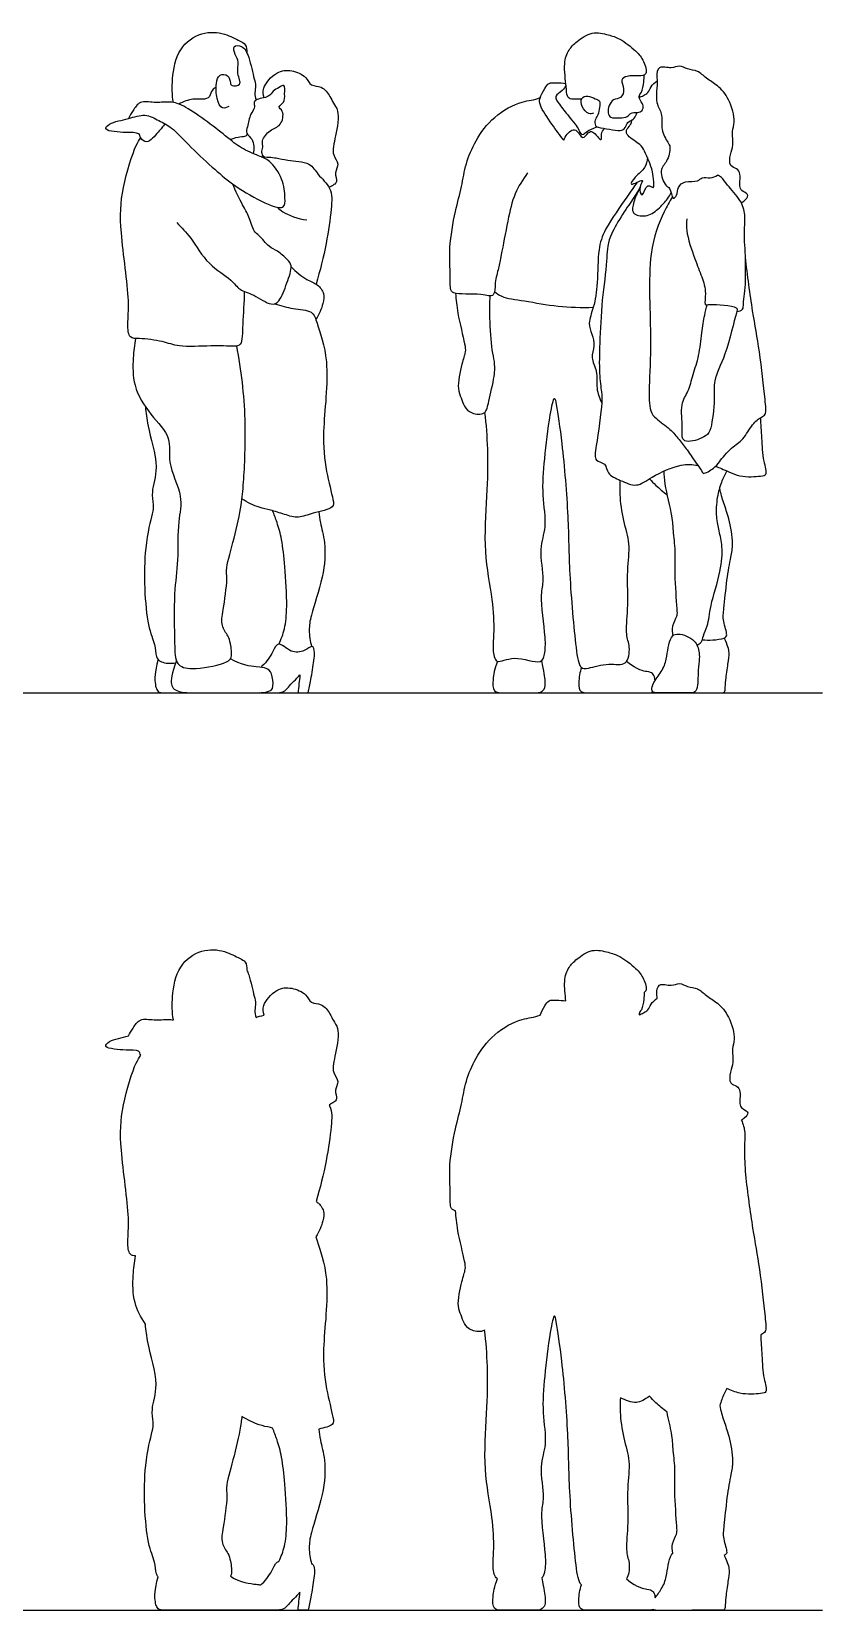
# Model space of a CAD drawing. Header units: millimetres. Extents: x 71.6 to 121.6, y 1.1 to 34.5.
# Drawn here: x 111.104 to 113.205, y 1.12 to 5.316 of the extents above; entities that cross this region are included whole.
import ezdxf

# ---------------------------------------------------------------- set-up
doc = ezdxf.new("R2010")
doc.units = ezdxf.units.MM

msp = doc.modelspace()

# ---------------------------------------------------------------- linework, layer by layer
for points in [[(108.0233, 3.5582), (113.2049, 3.5582)], [(108.0233, 1.1198), (113.2049, 1.1198)]]:
    msp.add_lwpolyline(points)
for points, knots in [([(111.4808, 5.1275), (111.4775, 5.1481), (111.4763, 5.1894), (111.4909, 5.2729), (111.5539, 5.3173), (111.6165, 5.3134), (111.6555, 5.2912), (111.6742, 5.2834), (111.6767, 5.2672), (111.6758, 5.2603)], [0, 0, 0, 0, 0.447599, 0.956581, 1.432032, 1.872244, 2.246714, 2.489245, 2.748061, 2.748061, 2.748061, 2.748061]), ([(112.5655, 5.137), (112.5613, 5.1364), (112.5532, 5.136), (112.5341, 5.1357), (112.5252, 5.1449), (112.525, 5.1713), (112.5161, 5.23), (112.5295, 5.268), (112.5528, 5.29), (112.5921, 5.3184), (112.6369, 5.3071), (112.6669, 5.2982), (112.7108, 5.2651), (112.7303, 5.2398), (112.7424, 5.2002), (112.7155, 5.197), (112.6869, 5.1997), (112.6669, 5.1879), (112.6811, 5.1638), (112.6713, 5.1366), (112.6486, 5.1375), (112.6373, 5.1197), (112.6342, 5.1001), (112.6413, 5.0849), (112.6656, 5.087), (112.6877, 5.0872), (112.6938, 5.1007), (112.7136, 5.1005), (112.7274, 5.1038), (112.7302, 5.1198), (112.7236, 5.1289), (112.7149, 5.1441), (112.7263, 5.154), (112.7309, 5.1807), (112.7313, 5.1945), (112.731, 5.2003)], [0, 0, 0, 0, 0.205652, 0.45108, 0.63672, 0.925351, 1.373658, 1.732364, 2.05548, 2.445809, 2.822674, 3.152244, 3.570254, 3.913278, 4.240303, 4.496551, 4.816698, 5.053509, 5.334741, 5.618778, 5.871089, 6.122941, 6.379107, 6.589657, 6.866215, 7.131035, 7.331039, 7.578457, 7.787376, 7.997618, 8.195532, 8.41789, 8.623642, 8.930911, 9.148511, 9.148511, 9.148511, 9.148511]), ([(111.628, 5.1171), (111.623, 5.1142), (111.608, 5.1066), (111.5943, 5.1395), (111.5933, 5.1765), (111.6007, 5.2033), (111.6287, 5.2031), (111.6318, 5.1789), (111.6351, 5.1709), (111.6661, 5.1715), (111.6476, 5.2052), (111.6563, 5.2345), (111.6448, 5.2534), (111.6368, 5.2799), (111.6667, 5.2796), (111.6834, 5.2477), (111.6943, 5.191), (111.7012, 5.1724), (111.6958, 5.1528), (111.6986, 5.1401), (111.7004, 5.1339)], [0, 0, 0, 0, 0.235821, 0.540009, 0.898143, 1.17494, 1.427115, 1.686274, 1.845664, 2.097022, 2.399246, 2.710511, 2.979201, 3.236288, 3.481888, 3.817379, 4.25064, 4.501044, 4.745085, 4.994318, 4.994318, 4.994318, 4.994318]), ([(111.7218, 5.14), (111.7198, 5.1483), (111.7149, 5.1668), (111.7538, 5.2123), (111.7945, 5.2146), (111.8345, 5.1983), (111.8447, 5.1693), (111.8759, 5.1729), (111.8979, 5.1442), (111.9045, 5.1247), (111.9234, 5.1049), (111.9127, 5.0383), (111.8995, 4.9885), (111.9241, 4.9645), (111.9067, 4.9415), (111.9181, 4.9167), (111.9071, 4.9088), (111.8991, 4.9034), (111.8945, 4.9019)], [0, 0, 0, 0, 0.285038, 0.698259, 1.055675, 1.415586, 1.703232, 1.992952, 2.319892, 2.576206, 2.852161, 3.312432, 3.717257, 4.008885, 4.28683, 4.560033, 4.747345, 4.96397, 4.96397, 4.96397, 4.96397]), ([(112.9895, 4.861), (112.9926, 4.8625), (112.9978, 4.8661), (113.0128, 4.8817), (112.9927, 4.8908), (112.9829, 4.901), (112.989, 4.9369), (112.9786, 4.9529), (112.9566, 4.9565), (112.9589, 4.9909), (112.9708, 5.0133), (112.9622, 5.0519), (112.9758, 5.0759), (112.9587, 5.1377), (112.9281, 5.1726), (112.8964, 5.1905), (112.8747, 5.2135), (112.8465, 5.2138), (112.8252, 5.2284), (112.8042, 5.2146), (112.768, 5.2289), (112.7632, 5.1962), (112.7686, 5.1861), (112.7586, 5.1235), (112.7823, 5.0994), (112.7739, 5.0555), (112.7939, 5.0215), (112.8029, 5.0089), (112.7936, 4.9683), (112.7692, 4.949), (112.7869, 4.9036), (112.8015, 4.9032), (112.8056, 4.8655), (112.8202, 4.8817), (112.8196, 4.9034), (112.8402, 4.9208), (112.8743, 4.9149), (112.8845, 4.9309), (112.9075, 4.9248), (112.9203, 4.931), (112.9265, 4.9343)], [0, 0, 0, 0, 0.188383, 0.417958, 0.651667, 0.864942, 1.20216, 1.442272, 1.683645, 1.992576, 2.292177, 2.636784, 2.934064, 3.38137, 3.777963, 4.122874, 4.438218, 4.737243, 5.012003, 5.287004, 5.60703, 5.883423, 6.093743, 6.532699, 6.859639, 7.23104, 7.583162, 7.806118, 8.159005, 8.474967, 8.838889, 9.047502, 9.347291, 9.540015, 9.810132, 10.09101, 10.415315, 10.640135, 10.902898, 11.167323, 11.167323, 11.167323, 11.167323]), ([(111.5943, 5.1681), (111.5906, 5.1661), (111.5822, 5.1619), (111.5792, 5.1404), (111.5576, 5.134), (111.5319, 5.1388), (111.507, 5.1296), (111.4957, 5.1232)], [0, 0, 0, 0, 0.200839, 0.44716, 0.695698, 0.985461, 1.338327, 1.338327, 1.338327, 1.338327]), ([(111.7218, 4.9828), (111.7189, 4.9861), (111.7133, 4.9946), (111.7206, 5.0088), (111.7135, 5.0265), (111.7371, 5.0563), (111.7682, 5.0633), (111.7765, 5.1048), (111.7552, 5.1161), (111.7784, 5.1273), (111.7753, 5.1483), (111.7783, 5.1792), (111.7604, 5.166), (111.7447, 5.1586), (111.7363, 5.1401), (111.6985, 5.1373), (111.6945, 5.1253), (111.6981, 5.1116), (111.6852, 5.0967), (111.6816, 5.0795), (111.6775, 5.0632), (111.6721, 5.0442), (111.6913, 5.0308), (111.6954, 5.0109), (111.6945, 4.9978), (111.6929, 4.9916)], [0, 0, 0, 0, 0.206024, 0.41855, 0.651788, 0.980942, 1.297011, 1.630355, 1.850315, 2.080414, 2.348768, 2.617809, 2.828359, 3.070367, 3.315169, 3.646142, 3.823915, 4.026308, 4.270048, 4.507299, 4.742517, 4.977572, 5.234181, 5.484735, 5.734094, 5.734094, 5.734094, 5.734094]), ([(112.5181, 5.0271), (112.5069, 5.0409), (112.4877, 5.0675), (112.4528, 5.1186), (112.4526, 5.1392), (112.4674, 5.1643), (112.4769, 5.1811), (112.4997, 5.1795), (112.5152, 5.1793), (112.5233, 5.1781)], [0, 0, 0, 0, 0.421339, 0.864311, 1.116553, 1.423347, 1.665601, 1.925085, 2.210903, 2.210903, 2.210903, 2.210903]), ([(112.5238, 5.1737), (112.5208, 5.1685), (112.516, 5.1578), (112.489, 5.1451), (112.5076, 5.1211), (112.5295, 5.0919), (112.5474, 5.0719), (112.5593, 5.0533), (112.5653, 5.0348), (112.5822, 5.0539), (112.606, 5.0627)], [0, 0, 0, 0, 0.244451, 0.520157, 0.797822, 1.160287, 1.455417, 1.680448, 1.934381, 2.107261, 2.107261, 2.107261, 2.107261]), ([(112.7182, 5.141), (112.7221, 5.1424), (112.7293, 5.1459), (112.7435, 5.1529), (112.7482, 5.1703), (112.7599, 5.1806), (112.7662, 5.185)], [0, 0, 0, 0, 0.2024587, 0.422473, 0.6604133, 0.936896, 0.936896, 0.936896, 0.936896]), ([(111.4583, 5.0708), (111.4532, 5.0633), (111.4409, 5.049), (111.4117, 5.0142), (111.3919, 5.0326), (111.392, 5.0485), (111.3527, 5.0466), (111.3269, 5.0493), (111.2945, 5.0542), (111.3128, 5.0753), (111.3627, 5.0829), (111.4046, 5.0997), (111.4431, 5.0787), (111.4782, 5.0612), (111.5207, 5.0137), (111.5844, 4.9552), (111.6364, 4.9092), (111.7083, 4.8662), (111.7782, 4.8378), (111.7776, 4.8769), (111.7735, 4.9251), (111.738, 4.974), (111.7075, 4.9852), (111.6573, 5.0066), (111.6211, 5.0385), (111.5108, 5.1226), (111.4699, 5.1304), (111.4302, 5.1256), (111.3914, 5.1336), (111.3733, 5.1054), (111.3649, 5.0921), (111.3616, 5.0847)], [0.042878, 0.042878, 0.042878, 0.042878, 0.322802, 0.68241, 0.927457, 1.124493, 1.451365, 1.771738, 2.04371, 2.271966, 2.681561, 3.058791, 3.416359, 3.768473, 4.21798, 4.746393, 5.220588, 5.757953, 6.192625, 6.473678, 6.879567, 7.305455, 7.629834, 8.029742, 8.445389, 9.104729, 9.470527, 9.822124, 10.162195, 10.467275, 10.746501, 10.746501, 10.746501, 10.746501]), ([(112.4219, 4.9401), (112.4093, 4.9227), (112.3846, 4.8852), (112.3694, 4.8151), (112.3518, 4.7233), (112.3456, 4.6875), (112.3338, 4.6504), (112.3364, 4.6066), (112.2969, 4.6213), (112.2233, 4.6151), (112.2152, 4.6343), (112.2169, 4.6792), (112.2122, 4.7425), (112.2288, 4.8378), (112.2469, 4.9022), (112.2567, 4.9657), (112.2831, 5.0277), (112.3301, 5.0926), (112.4061, 5.1342), (112.4391, 5.1332), (112.4551, 5.1403)], [0, 0, 0, 0, 0.462754, 0.959375, 1.497489, 1.843818, 2.209273, 2.537677, 2.868388, 3.357784, 3.581132, 3.954817, 4.424796, 4.992094, 5.466935, 5.912001, 6.373201, 6.884851, 7.420376, 7.838878, 7.838878, 7.838878, 7.838878]), ([(112.5972, 5.0986), (112.593, 5.0976), (112.5831, 5.0954), (112.5639, 5.1152), (112.5619, 5.1397), (112.5821, 5.1475), (112.6008, 5.137), (112.6153, 5.1324), (112.6134, 5.1138), (112.6094, 5.0943), (112.5996, 5.0819), (112.6007, 5.0652), (112.6097, 5.0603), (112.6404, 5.057), (112.6666, 5.0506), (112.6833, 5.0588), (112.6858, 5.0771), (112.7033, 5.0806), (112.7109, 5.0963), (112.7127, 5.0995), (112.7135, 5.1012)], [0, 0, 0, 0, 0.207575, 0.498111, 0.762642, 0.999902, 1.266411, 1.47407, 1.705839, 1.966288, 2.195284, 2.413007, 2.583274, 2.903285, 3.208447, 3.436786, 3.665073, 3.895653, 4.127173, 4.262218, 4.262218, 4.262218, 4.262218]), ([(112.7402, 4.9808), (112.7393, 4.9718), (112.7351, 4.9516), (112.7093, 4.9337), (112.6865, 4.9001), (112.7383, 4.9296), (112.7148, 4.9041), (112.7266, 4.8666), (112.7375, 4.9175), (112.7605, 4.8923), (112.7547, 4.928), (112.7542, 4.9491), (112.7303, 5.0053), (112.7183, 5.0185), (112.682, 5.0396), (112.6847, 5.0578), (112.6972, 5.0693), (112.6983, 5.0773), (112.6987, 5.081)], [0.013925, 0.013925, 0.013925, 0.013925, 0.307208, 0.654001, 0.914498, 1.229998, 1.47686, 1.745405, 2.052915, 2.27509, 2.545731, 2.848853, 3.283369, 3.547571, 3.901517, 4.122486, 4.354263, 4.547839, 4.547839, 4.547839, 4.547839]), ([(111.6319, 5.0286), (111.6385, 5.0315), (111.6514, 5.0368), (111.6713, 5.0366), (111.6756, 5.0408), (111.6776, 5.0426)], [0, 0, 0, 0, 0.2643845, 0.5091859, 0.6693945, 0.6693945, 0.6693945, 0.6693945]), ([(112.5181, 5.0271), (112.521, 5.0381), (112.5381, 5.0571), (112.5541, 5.0543), (112.5673, 5.0251), (112.5826, 5.0481), (112.5953, 5.0543), (112.6211, 5.0174), (112.6155, 5.0456), (112.6221, 5.0538), (112.6256, 5.0585)], [0, 0, 0, 0, 0.336799, 0.547266, 0.822761, 1.075475, 1.275509, 1.5897, 1.807151, 2.048411, 2.048411, 2.048411, 2.048411]), ([(111.669, 4.6253), (111.6691, 4.5961), (111.6638, 4.5436), (111.6649, 4.4802), (111.6384, 4.4795), (111.579, 4.4815), (111.4959, 4.4761), (111.4537, 4.4937), (111.393, 4.501), (111.3617, 4.4988), (111.3585, 4.5438), (111.3663, 4.6027), (111.3374, 4.7871), (111.3412, 4.8928), (111.3784, 5.0116), (111.3899, 5.027), (111.3941, 5.0334)], [0, 0, 0, 0, 0.530195, 0.944234, 1.185168, 1.627163, 2.144, 2.533633, 2.974478, 3.257344, 3.58859, 4.038077, 4.800426, 5.422656, 6.03263, 6.299066, 6.299066, 6.299066, 6.299066]), ([(111.7138, 4.983), (111.7271, 4.9828), (111.7551, 4.981), (111.7833, 4.9728), (111.8464, 4.9701), (111.8626, 4.9345), (111.9043, 4.9013), (111.9006, 4.8412), (111.8879, 4.7508), (111.8706, 4.6803), (111.8599, 4.6448)], [0, 0, 0, 0, 0.358703, 0.677715, 1.105783, 1.44722, 1.840293, 2.261017, 2.805022, 3.402985, 3.402985, 3.402985, 3.402985]), ([(111.4896, 4.8081), (111.5025, 4.7947), (111.5296, 4.7686), (111.5702, 4.6951), (111.6349, 4.6595), (111.6555, 4.627), (111.6948, 4.6189), (111.7391, 4.5854), (111.765, 4.5989), (111.782, 4.6472), (111.7988, 4.6932), (111.7835, 4.7107), (111.7577, 4.734), (111.7341, 4.7424), (111.7098, 4.7746), (111.6928, 4.784), (111.6824, 4.8259), (111.6639, 4.8545), (111.6465, 4.8924), (111.6378, 4.9111)], [0, 0, 0, 0, 0.422837, 0.939415, 1.420907, 1.755316, 2.110514, 2.518448, 2.784618, 3.192681, 3.578988, 3.833851, 4.161781, 4.451785, 4.800001, 5.04904, 5.40312, 5.74443, 6.190659, 6.190659, 6.190659, 6.190659]), ([(112.7127, 4.9152), (112.7033, 4.902), (112.6859, 4.8763), (112.6256, 4.7908), (112.6081, 4.738), (112.6084, 4.6482), (112.5993, 4.5852), (112.5808, 4.5411), (112.593, 4.5121), (112.6012, 4.48), (112.5874, 4.4483), (112.6094, 4.4133), (112.6022, 4.3674), (112.613, 4.3413), (112.6188, 4.3288)], [0, 0, 0, 0, 0.4019, 0.980513, 1.421912, 1.960374, 2.430211, 2.813444, 3.127377, 3.453066, 3.776813, 4.13146, 4.517803, 4.888372, 4.888372, 4.888372, 4.888372]), ([(112.9778, 4.5721), (112.9831, 4.5722), (112.996, 4.5761), (112.994, 4.5932), (112.9992, 4.6195), (113.0008, 4.6558), (113.0016, 4.7117), (112.9959, 4.7827), (113.0012, 4.8282), (112.9896, 4.8692), (112.9526, 4.9057), (112.9381, 4.9289), (112.93, 4.9326), (112.9265, 4.9343)], [0, 0, 0, 0, 0.229948, 0.449384, 0.746366, 1.092478, 1.528283, 2.018048, 2.405954, 2.773813, 3.190998, 3.486745, 3.683603, 3.683603, 3.683603, 3.683603]), ([(112.7201, 4.9011), (112.7135, 4.8907), (112.7023, 4.8702), (112.6312, 4.7705), (112.6339, 4.7066), (112.6181, 4.6008), (112.6132, 4.4897), (112.6112, 4.4112), (112.618, 4.3567), (112.621, 4.3296), (112.6051, 4.218), (112.5968, 4.1734), (112.631, 4.1699), (112.6323, 4.138), (112.6686, 4.1233), (112.713, 4.1023), (112.7515, 4.1349), (112.829, 4.1685), (112.8591, 4.165), (112.8737, 4.1632)], [0, 0, 0, 0, 0.350665, 0.969179, 1.437255, 2.026881, 2.644969, 3.161151, 3.568794, 3.880305, 4.496934, 4.85506, 5.135277, 5.426376, 5.777698, 6.162064, 6.557608, 7.08264, 7.466662, 7.466662, 7.466662, 7.466662]), ([(112.7198, 4.8975), (112.7122, 4.8874), (112.7036, 4.865), (112.6956, 4.829), (112.7377, 4.822), (112.7687, 4.8423), (112.793, 4.8701), (112.8, 4.8815), (112.803, 4.8867)], [0, 0, 0, 0, 0.355688, 0.666171, 0.993094, 1.348688, 1.698909, 1.93674, 1.93674, 1.93674, 1.93674]), ([(112.8063, 4.8764), (112.7987, 4.8637), (112.7756, 4.8206), (112.737, 4.7249), (112.7528, 4.4965), (112.7438, 4.3806), (112.7445, 4.3074), (112.7625, 4.2865), (112.802, 4.2594), (112.8231, 4.2324), (112.8461, 4.2044), (112.8578, 4.1853), (112.8732, 4.164), (112.8857, 4.1462), (112.8881, 4.1381), (112.9194, 4.1561), (112.9304, 4.1721), (112.9631, 4.2114), (112.9961, 4.2304), (113.0165, 4.2718), (113.0415, 4.2915), (113.0568, 4.2978), (113.0519, 4.3451), (113.0383, 4.4693), (113.0186, 4.5721), (113.006, 4.6686), (113.0003, 4.7162)], [0.267094, 0.267094, 0.267094, 0.267094, 0.541065, 1.167731, 2.03948, 2.681291, 3.144341, 3.435985, 3.828103, 4.175277, 4.516892, 4.790436, 5.090589, 5.358052, 5.486456, 5.803406, 6.080832, 6.482086, 6.843699, 7.231108, 7.551392, 7.755581, 8.120933, 8.769314, 9.376379, 10.068357, 10.068357, 10.068357, 10.068357]), ([(111.7569, 4.849), (111.7616, 4.8445), (111.7704, 4.8349), (111.8128, 4.8169), (111.8349, 4.8153)], [0, 0, 0, 0, 0.2487873, 0.7111469, 0.7111469, 0.7111469, 0.7111469]), ([(112.8445, 4.8182), (112.8436, 4.8074), (112.841, 4.7856), (112.8656, 4.7105), (112.8845, 4.6658), (112.8973, 4.6234), (112.8899, 4.5868), (112.9069, 4.593), (112.9839, 4.5868), (112.9742, 4.5644), (112.9498, 4.4549), (112.9129, 4.3898), (112.9206, 4.3402), (112.9103, 4.2617), (112.8987, 4.239), (112.8501, 4.2223), (112.8299, 4.232), (112.8352, 4.2651), (112.8258, 4.3258), (112.8501, 4.359), (112.8608, 4.4052), (112.8787, 4.4546), (112.8833, 4.5142), (112.8913, 4.5591), (112.8963, 4.5807), (112.8986, 4.5898)], [0, 0, 0, 0, 0.328092, 0.83313, 1.247438, 1.635825, 1.944116, 2.148894, 2.631545, 2.8487, 3.46048, 3.964873, 4.371963, 4.87502, 5.165987, 5.563125, 5.799308, 6.114802, 6.563601, 6.926455, 7.31731, 7.737901, 8.185815, 8.585077, 8.864142, 8.864142, 8.864142, 8.864142]), ([(111.7936, 4.691), (111.806, 4.678), (111.8336, 4.6544), (111.8641, 4.6461), (111.8833, 4.6193), (111.8792, 4.5931), (111.8681, 4.5638), (111.8591, 4.5511)], [0, 0, 0, 0, 0.416025, 0.733236, 1.035061, 1.325121, 1.69723, 1.69723, 1.69723, 1.69723]), ([(112.2304, 4.6202), (112.2318, 4.6024), (112.2342, 4.57), (112.255, 4.487), (112.2579, 4.4646), (112.2454, 4.4317), (112.2335, 4.367), (112.2453, 4.3437), (112.2523, 4.319), (112.2719, 4.2992), (112.3123, 4.2963), (112.3181, 4.3357), (112.3352, 4.3984), (112.3347, 4.4395), (112.3262, 4.4701), (112.3206, 4.557), (112.3215, 4.5938), (112.3224, 4.6135)], [0, 0, 0, 0, 0.421479, 0.94626, 1.215352, 1.553481, 2.018704, 2.310178, 2.592992, 2.893789, 3.217956, 3.552298, 4.026569, 4.388354, 4.713284, 5.243972, 5.687398, 5.687398, 5.687398, 5.687398]), ([(112.3342, 4.6251), (112.34, 4.6202), (112.3525, 4.6082), (112.4176, 4.6003), (112.5029, 4.5833), (112.5651, 4.5823), (112.5963, 4.5832)], [0, 0, 0, 0, 0.275437, 0.72923, 1.277403, 1.835582, 1.835582, 1.835582, 1.835582]), ([(111.7498, 4.5925), (111.7683, 4.5877), (111.7969, 4.5771), (111.8518, 4.5766), (111.8632, 4.5364), (111.9002, 4.4346), (111.874, 4.2531), (111.8846, 4.1533), (111.9045, 4.0747), (111.9096, 4.0471), (111.8493, 4.0381), (111.8147, 4.0207), (111.7762, 4.0324), (111.7387, 4.0449), (111.7087, 4.0493), (111.6773, 4.0643), (111.663, 4.0736)], [0, 0, 0, 0, 0.379069, 0.7722, 1.086437, 1.641476, 2.380023, 2.940863, 3.417639, 3.657204, 4.052605, 4.398923, 4.732133, 5.07154, 5.376744, 5.748967, 5.748967, 5.748967, 5.748967]), ([(111.3806, 4.5), (111.3772, 4.4829), (111.3735, 4.4478), (111.3717, 4.3725), (111.4174, 4.2979), (111.4794, 4.2372), (111.4611, 4.1704), (111.5098, 4.0803), (111.4906, 4.0137), (111.495, 3.9078), (111.4808, 3.8238), (111.4845, 3.6946), (111.4849, 3.6317), (111.5314, 3.6168), (111.6137, 3.6347), (111.6389, 3.6492), (111.6329, 3.6899), (111.6269, 3.7095), (111.6056, 3.7381), (111.6134, 3.779), (111.6256, 3.8611), (111.6189, 3.8913), (111.6445, 3.9708), (111.6618, 4.0584), (111.6682, 4.1203), (111.6766, 4.2931), (111.6613, 4.4158), (111.6491, 4.4801)], [0, 0, 0, 0, 0.409664, 0.891125, 1.422821, 1.928174, 2.376048, 2.927059, 3.396358, 3.966447, 4.506299, 5.153115, 5.572797, 5.932295, 6.453475, 6.7376, 7.076647, 7.343257, 7.659165, 8.028399, 8.537776, 8.856714, 9.363722, 9.900667, 10.346761, 11.077549, 11.871351, 11.871351, 11.871351, 11.871351]), ([(112.3077, 4.3037), (112.3114, 4.2713), (112.3168, 4.205), (112.3143, 4.0796), (112.3026, 3.9346), (112.3291, 3.8103), (112.3336, 3.7228), (112.3279, 3.6775), (112.3365, 3.6297), (112.3863, 3.6627), (112.4585, 3.6293), (112.4685, 3.6639), (112.4708, 3.7061), (112.4532, 3.8206), (112.4684, 3.8559), (112.4505, 3.9428), (112.475, 3.9986), (112.4592, 4.0863), (112.4665, 4.1802), (112.4789, 4.2864), (112.4928, 4.3532), (112.4998, 4.3159), (112.515, 4.2142), (112.531, 4.0226), (112.531, 3.8811), (112.5479, 3.688), (112.5586, 3.6222), (112.5852, 3.6229), (112.6365, 3.64), (112.6878, 3.6265), (112.6953, 3.6826), (112.6805, 3.7142), (112.6907, 3.7827), (112.6845, 3.8816), (112.6962, 3.9542), (112.675, 4.0146), (112.6665, 4.0847), (112.6674, 4.1104), (112.6681, 4.1231)], [0, 0, 0, 0, 0.570584, 1.216171, 1.916667, 2.571492, 3.103161, 3.502187, 3.830722, 4.221791, 4.70133, 4.975431, 5.36615, 5.97615, 6.34625, 6.865552, 7.316224, 7.844803, 8.413555, 9.038306, 9.42765, 9.666865, 10.25936, 11.061685, 11.776974, 12.583411, 13.009395, 13.260168, 13.69046, 14.071013, 14.446843, 14.789446, 15.259382, 15.841689, 16.331834, 16.791795, 17.271724, 17.628129, 17.628129, 17.628129, 17.628129]), ([(111.4065, 4.3188), (111.4085, 4.3017), (111.41, 4.2679), (111.446, 4.1588), (111.4202, 4.0958), (111.4291, 4.0587), (111.4248, 4.0307), (111.3986, 3.9415), (111.4064, 3.74), (111.4326, 3.6909), (111.4335, 3.6546), (111.4463, 3.6381), (111.4738, 3.6356), (111.4869, 3.6384)], [0, 0, 0, 0, 0.376216, 0.927386, 1.35373, 1.65836, 1.919575, 2.423744, 3.169279, 3.558592, 3.852469, 4.085043, 4.369643, 4.369643, 4.369643, 4.369643]), ([(112.921, 4.1602), (112.9264, 4.1583), (112.938, 4.1551), (112.985, 4.129), (113.0383, 4.1342), (113.0609, 4.1369), (113.0468, 4.1775), (113.0446, 4.2359), (113.0418, 4.2719), (113.0411, 4.2901)], [0, 0, 0, 0, 0.238671, 0.656321, 1.084027, 1.308762, 1.647674, 2.101289, 2.527847, 2.527847, 2.527847, 2.527847]), ([(112.7456, 4.1273), (112.7511, 4.1213), (112.7625, 4.1094), (112.7819, 4.0927), (112.7921, 4.085)], [0, 0, 0, 0, 0.2863256, 0.6435225, 0.6435225, 0.6435225, 0.6435225]), ([(112.7838, 4.1478), (112.7839, 4.1375), (112.7852, 4.109), (112.8071, 4.0254), (112.8073, 3.9872), (112.8152, 3.9345), (112.8109, 3.8676), (112.8191, 3.7757), (112.8187, 3.7617), (112.8038, 3.735), (112.806, 3.7183), (112.8077, 3.7101)], [0.103743, 0.103743, 0.103743, 0.103743, 0.398057, 0.918862, 1.303387, 1.799873, 2.325611, 2.887943, 3.115338, 3.431922, 3.734632, 3.734632, 3.734632, 3.734632]), ([(112.8714, 3.6861), (112.8755, 3.6874), (112.8848, 3.6915), (112.8877, 3.7114), (112.9023, 3.7373), (112.9062, 3.7925), (112.9364, 3.8803), (112.9403, 3.9486), (112.9309, 3.9864), (112.9223, 4.0258), (112.9247, 4.0779), (112.9363, 4.1181), (112.9459, 4.1383), (112.9512, 4.1478)], [0, 0, 0, 0, 0.216005, 0.472767, 0.79367, 1.239443, 1.822951, 2.326522, 2.778278, 3.162159, 3.593347, 3.983845, 4.32737, 4.32737, 4.32737, 4.32737]), ([(112.8856, 3.6995), (112.8949, 3.6984), (112.9124, 3.6979), (112.9442, 3.7021), (112.9545, 3.712), (112.9389, 3.7506), (112.944, 3.7837), (112.9501, 3.858), (112.9613, 3.9189), (112.9694, 3.954), (112.9575, 4.0229), (112.9435, 4.0588), (112.9347, 4.0884), (112.9321, 4.1022)], [0, 0, 0, 0, 0.318847, 0.652799, 0.848768, 1.213548, 1.572812, 2.093346, 2.568191, 2.929797, 3.41873, 3.818661, 4.161557, 4.161557, 4.161557, 4.161557]), ([(111.7612, 3.688), (111.7673, 3.701), (111.778, 3.7297), (111.7843, 3.7895), (111.7768, 3.8933), (111.7705, 3.9635), (111.7569, 4.0107), (111.7485, 4.0322), (111.744, 4.0425)], [0, 0, 0, 0, 0.356813, 0.777618, 1.335112, 1.79787, 2.170634, 2.485886, 2.485886, 2.485886, 2.485886]), ([(111.8671, 4.0398), (111.8683, 4.0299), (111.8704, 4.0091), (111.8865, 3.9542), (111.8815, 3.8661), (111.8455, 3.7667), (111.8401, 3.7261), (111.8439, 3.6954), (111.8479, 3.6815)], [0, 0, 0, 0, 0.29719, 0.697257, 1.21686, 1.772845, 2.120115, 2.478266, 2.478266, 2.478266, 2.478266]), ([(111.7089, 3.5588), (111.7224, 3.5584), (111.751, 3.5578), (111.7746, 3.5596), (111.786, 3.5745), (111.8069, 3.5949), (111.817, 3.606), (111.8153, 3.5901), (111.8137, 3.5741), (111.812, 3.5582), (111.821, 3.5582), (111.8301, 3.5582), (111.8392, 3.5582), (111.8418, 3.5699), (111.8465, 3.5922), (111.8538, 3.6436), (111.8571, 3.6643), (111.8515, 3.6892), (111.83, 3.6667), (111.7903, 3.6637), (111.7592, 3.6994), (111.745, 3.6656), (111.7287, 3.6397), (111.7141, 3.627), (111.713, 3.6261)], [4.588826, 4.588826, 4.588826, 4.588826, 4.889701, 5.15715, 5.391406, 5.755585, 5.755585, 5.755585, 6.132449, 6.132449, 6.132449, 6.415674, 6.415674, 6.415674, 6.742328, 7.129561, 7.381851, 7.616165, 7.883297, 8.175642, 8.526134, 8.79807, 9.162265, 9.189965, 9.189965, 9.189965, 9.189965]), ([(112.5652, 3.6258), (112.56, 3.6143), (112.5564, 3.5808), (112.5605, 3.5582), (112.5852, 3.5582), (112.6252, 3.5582), (112.7375, 3.5582), (112.7512, 3.5582), (112.7551, 3.5606)], [0, 0, 0, 0, 0.1213004, 0.2426008, 0.3639012, 0.4852015, 0.6065019, 0.7265461, 0.7265461, 0.7265461, 0.7265461]), ([(112.7604, 3.591), (112.7602, 3.5929), (112.759, 3.6016), (112.7546, 3.6107), (112.7433, 3.6151), (112.7164, 3.6169), (112.6842, 3.6416)], [0.9381154, 0.9381154, 0.9381154, 0.9381154, 0.9704031, 1.0917035, 1.2130038, 1.3343042, 1.3343042, 1.3343042, 1.3343042]), ([(111.8945, 2.4635), (111.8991, 2.465), (111.9071, 2.4704), (111.9181, 2.4783), (111.9067, 2.5031), (111.9241, 2.5261), (111.8995, 2.5501), (111.9127, 2.5999), (111.9234, 2.6665), (111.9045, 2.6863), (111.8979, 2.7058), (111.8759, 2.7345), (111.8447, 2.7309), (111.8345, 2.7599), (111.7945, 2.7762), (111.7538, 2.7739), (111.7149, 2.7284), (111.7198, 2.7099), (111.7218, 2.7016), (111.7138, 2.6996), (111.705, 2.6982), (111.7004, 2.6955), (111.6986, 2.7017), (111.6958, 2.7144), (111.7012, 2.734), (111.6943, 2.7526), (111.6858, 2.797), (111.6777, 2.818), (111.6758, 2.8219), (111.6767, 2.8288), (111.6742, 2.845), (111.6555, 2.8528), (111.6165, 2.875), (111.5539, 2.8789), (111.4909, 2.8345), (111.4763, 2.751), (111.4775, 2.7097), (111.4808, 2.6891), (111.4765, 2.6898), (111.461, 2.6909), (111.4302, 2.6872), (111.3914, 2.6952), (111.3733, 2.667), (111.3649, 2.6537), (111.3616, 2.6463), (111.3442, 2.6417), (111.3128, 2.6369), (111.2945, 2.6158), (111.3269, 2.6109), (111.3527, 2.6082), (111.392, 2.6101), (111.3919, 2.5993), (111.3941, 2.595), (111.3899, 2.5886), (111.3784, 2.5732), (111.3412, 2.4544), (111.3374, 2.3487), (111.3663, 2.1643), (111.3585, 2.1054), (111.3614, 2.0645), (111.3745, 2.0619), (111.3806, 2.0616), (111.3772, 2.0445), (111.3735, 2.0094), (111.3719, 1.9418), (111.3941, 1.8986), (111.4065, 1.8804), (111.4085, 1.8633), (111.41, 1.8295), (111.446, 1.7204), (111.4202, 1.6574), (111.4291, 1.6203), (111.4248, 1.5923), (111.3986, 1.5031), (111.4064, 1.3016), (111.4326, 1.2525), (111.4334, 1.2213), (111.4383, 1.2113), (111.4401, 1.209), (111.4305, 1.1725), (111.4321, 1.1417), (111.4352, 1.1324), (111.4407, 1.1198), (111.4618, 1.1198), (111.4807, 1.1198), (111.5485, 1.1198), (111.5519, 1.1198), (111.5827, 1.1198), (111.6515, 1.1198), (111.6954, 1.1198), (111.7089, 1.1204), (111.7224, 1.12), (111.751, 1.1194), (111.7746, 1.1212), (111.786, 1.1361), (111.8069, 1.1565), (111.817, 1.1676), (111.8153, 1.1517), (111.8137, 1.1357), (111.812, 1.1198), (111.821, 1.1198), (111.8301, 1.1198), (111.8392, 1.1198), (111.8418, 1.1315), (111.8465, 1.1538), (111.8538, 1.2052), (111.8571, 1.2259), (111.8533, 1.243), (111.8485, 1.2432), (111.8479, 1.2431), (111.8439, 1.257), (111.8401, 1.2877), (111.8455, 1.3283), (111.8815, 1.4277), (111.8865, 1.5158), (111.8704, 1.5707), (111.8683, 1.5915), (111.8671, 1.6014), (111.8819, 1.6049), (111.9091, 1.6112), (111.9045, 1.6363), (111.8846, 1.7149), (111.874, 1.8147), (111.9002, 1.9962), (111.8684, 2.0837), (111.8603, 2.1094), (111.8591, 2.1127), (111.8681, 2.1254), (111.8792, 2.1547), (111.8833, 2.1809), (111.8699, 2.1996), (111.861, 2.2057), (111.8599, 2.2064), (111.8706, 2.2419), (111.8879, 2.3124), (111.9006, 2.4028), (111.9033, 2.4466), (111.895, 2.4626), (111.8945, 2.4635)], [-4.96397, -4.96397, -4.96397, -4.96397, -4.747345, -4.560033, -4.28683, -4.008885, -3.717257, -3.312432, -2.852161, -2.576206, -2.319892, -1.992952, -1.703232, -1.415586, -1.055675, -0.698259, -0.285038, 0, 0, 0, 0.217741, 0.217741, 0.217741, 0.466974, 0.711015, 0.961419, 1.39468, 1.508548, 1.508548, 1.508548, 1.767364, 2.009896, 2.384365, 2.824577, 3.300028, 3.809011, 4.25661, 4.25661, 4.25661, 4.384557, 4.736153, 5.076225, 5.381304, 5.66053, 5.66053, 5.66053, 6.070126, 6.298381, 6.570353, 6.890726, 7.217598, 7.414634, 7.414634, 7.414634, 7.681071, 8.291045, 8.913274, 9.675623, 10.12511, 10.456357, 10.641998, 10.641998, 10.641998, 11.051662, 11.533124, 11.919863, 11.919863, 11.919863, 12.296079, 12.847249, 13.273593, 13.578222, 13.839438, 14.343607, 15.089141, 15.478454, 15.772332, 15.877395, 15.877395, 15.877395, 16.005788, 16.134181, 16.262574, 16.390967, 16.51936, 16.51936, 16.51936, 16.541538, 16.709211, 16.821158, 16.821158, 16.821158, 17.122033, 17.389482, 17.623738, 17.987917, 17.987917, 17.987917, 18.364781, 18.364781, 18.364781, 18.648006, 18.648006, 18.648006, 18.97466, 19.361893, 19.614183, 19.848498, 19.879964, 19.879964, 19.879964, 20.238115, 20.585385, 21.14137, 21.660973, 22.06104, 22.35823, 22.35823, 22.35823, 22.653352, 22.892916, 23.369692, 23.930532, 24.669079, 25.224118, 25.31233, 25.31233, 25.31233, 25.684439, 25.9745, 26.276324, 26.319749, 26.319749, 26.319749, 26.917711, 27.461717, 27.882441, 27.908148, 27.908148, 27.908148, 27.908148]), ([(112.9895, 2.4226), (112.9926, 2.4241), (112.9978, 2.4277), (113.0128, 2.4433), (112.9927, 2.4524), (112.9829, 2.4626), (112.989, 2.4985), (112.9786, 2.5145), (112.9566, 2.5181), (112.9589, 2.5525), (112.9708, 2.5749), (112.9622, 2.6135), (112.9758, 2.6375), (112.9587, 2.6993), (112.9281, 2.7342), (112.8964, 2.7521), (112.8747, 2.7751), (112.8465, 2.7754), (112.8252, 2.79), (112.8042, 2.7762), (112.768, 2.7905), (112.7632, 2.7578), (112.7661, 2.7525), (112.7662, 2.7466), (112.7599, 2.7422), (112.7482, 2.7319), (112.7435, 2.7145), (112.7293, 2.7075), (112.7221, 2.704), (112.7182, 2.7026), (112.718, 2.7034), (112.7177, 2.7082), (112.7263, 2.7156), (112.7309, 2.7423), (112.7313, 2.7561), (112.731, 2.7619), (112.7329, 2.7628), (112.7402, 2.769), (112.7303, 2.8014), (112.7108, 2.8267), (112.6669, 2.8598), (112.6369, 2.8687), (112.5921, 2.88), (112.5528, 2.8516), (112.5295, 2.8296), (112.5169, 2.7939), (112.5217, 2.7558), (112.5233, 2.7397), (112.5152, 2.7409), (112.4997, 2.7411), (112.4769, 2.7427), (112.4676, 2.7262), (112.4578, 2.7095), (112.4551, 2.7019), (112.4391, 2.6948), (112.4061, 2.6958), (112.3301, 2.6542), (112.2831, 2.5893), (112.2567, 2.5273), (112.2469, 2.4638), (112.2288, 2.3994), (112.2122, 2.3041), (112.2169, 2.2408), (112.2152, 2.1959), (112.22, 2.1845), (112.2286, 2.1821), (112.2304, 2.1818), (112.2318, 2.164), (112.2342, 2.1316), (112.255, 2.0486), (112.2579, 2.0262), (112.2454, 1.9933), (112.2335, 1.9286), (112.2453, 1.9053), (112.2523, 1.8806), (112.2719, 1.8608), (112.2993, 1.8588), (112.3072, 1.8648), (112.3077, 1.8653), (112.3114, 1.8329), (112.3168, 1.7666), (112.3143, 1.6412), (112.3026, 1.4962), (112.3291, 1.3719), (112.3336, 1.2844), (112.3279, 1.2391), (112.3335, 1.2076), (112.3415, 1.2043), (112.3417, 1.2043), (112.3333, 1.1819), (112.3291, 1.1549), (112.3291, 1.1198), (112.3576, 1.1198), (112.399, 1.1198), (112.4339, 1.1198), (112.4556, 1.1198), (112.4669, 1.1285), (112.4705, 1.1468), (112.465, 1.1759), (112.4599, 1.2059), (112.4639, 1.2096), (112.4687, 1.2278), (112.4708, 1.2677), (112.4532, 1.3822), (112.4684, 1.4175), (112.4505, 1.5044), (112.475, 1.5602), (112.4592, 1.6479), (112.4665, 1.7418), (112.4789, 1.848), (112.4928, 1.9148), (112.4998, 1.8775), (112.515, 1.7758), (112.531, 1.5842), (112.531, 1.4427), (112.5479, 1.2496), (112.5569, 1.1942), (112.5649, 1.1876), (112.5652, 1.1874), (112.56, 1.1759), (112.5564, 1.1424), (112.5605, 1.1198), (112.5852, 1.1198), (112.6252, 1.1198), (112.7375, 1.1198), (112.7512, 1.1198), (112.7551, 1.1222), (112.7562, 1.1214), (112.7611, 1.1195), (112.775, 1.1195), (112.8128, 1.1195), (112.8446, 1.1195), (112.8553, 1.1195), (112.8581, 1.1198), (112.8961, 1.1198), (112.9372, 1.1198), (112.9449, 1.1198), (112.9468, 1.1288), (112.9473, 1.1495), (112.9545, 1.2009), (112.9586, 1.2254), (112.954, 1.246), (112.9439, 1.2657), (112.9481, 1.2674), (112.9545, 1.2736), (112.9389, 1.3122), (112.944, 1.3453), (112.9501, 1.4196), (112.9613, 1.4805), (112.9694, 1.5156), (112.9575, 1.5845), (112.9435, 1.6204), (112.9347, 1.65), (112.9321, 1.6638), (112.9337, 1.6694), (112.9392, 1.6859), (112.9459, 1.6999), (112.9512, 1.7094), (112.9612, 1.7047), (112.9922, 1.6913), (113.0383, 1.6958), (113.0609, 1.6985), (113.0468, 1.7391), (113.0446, 1.7975), (113.0418, 1.8335), (113.0411, 1.8517), (113.0416, 1.8521), (113.0466, 1.8552), (113.0568, 1.8594), (113.0519, 1.9067), (113.0383, 2.0309), (113.0186, 2.1337), (113.006, 2.2302), (113.0003, 2.2778), (112.9994, 2.3004), (112.996, 2.3455), (113.0009, 2.3876), (112.9949, 2.4119), (112.9895, 2.4226)], [0, 0, 0, 0, 0.188383, 0.417958, 0.651667, 0.864942, 1.20216, 1.442272, 1.683645, 1.992576, 2.292177, 2.636784, 2.934064, 3.38137, 3.777963, 4.122874, 4.438218, 4.737243, 5.012003, 5.287004, 5.60703, 5.883423, 6.093743, 6.093743, 6.093743, 6.370226, 6.608166, 6.82818, 7.030639, 7.030639, 7.030639, 7.069515, 7.275268, 7.582536, 7.800136, 7.800136, 7.800136, 7.88861, 8.215635, 8.558659, 8.976668, 9.306238, 9.683104, 10.073432, 10.396548, 10.755255, 11.133663, 11.133663, 11.133663, 11.419482, 11.678965, 11.921219, 12.2143, 12.2143, 12.2143, 12.632803, 13.168328, 13.679977, 14.141177, 14.586244, 15.061085, 15.628383, 16.098362, 16.472047, 16.695394, 16.745159, 16.745159, 16.745159, 17.166639, 17.69142, 17.960511, 18.298641, 18.763863, 19.055338, 19.338151, 19.638948, 19.963116, 19.989598, 19.989598, 19.989598, 20.560183, 21.205769, 21.906265, 22.561091, 23.09276, 23.491785, 23.820321, 23.829562, 23.829562, 23.829562, 23.942705, 24.055847, 24.16899, 24.282132, 24.395274, 24.508417, 24.621559, 24.734701, 24.847844, 24.847844, 24.847844, 25.052155, 25.442875, 26.052874, 26.422974, 26.942276, 27.392948, 27.921528, 28.49028, 29.115031, 29.504375, 29.74359, 30.336084, 31.138409, 31.853698, 32.660135, 33.08612, 33.101901, 33.101901, 33.101901, 33.223201, 33.344502, 33.465802, 33.587103, 33.708403, 33.828447, 33.828447, 33.828447, 33.867101, 33.969394, 34.071688, 34.173981, 34.219547, 34.219547, 34.219547, 34.342062, 34.464578, 34.587094, 34.70961, 34.832126, 34.954642, 35.077157, 35.077157, 35.077157, 35.273127, 35.637907, 35.997171, 36.517704, 36.99255, 37.354156, 37.843089, 38.24302, 38.585915, 38.585915, 38.585915, 38.751635, 39.09516, 39.09516, 39.09516, 39.366912, 39.794618, 40.019353, 40.358265, 40.81188, 41.238438, 41.238438, 41.238438, 41.263636, 41.467824, 41.833176, 42.481557, 43.088622, 43.7806, 43.7806, 43.7806, 44.237508, 44.625414, 44.93266, 44.93266, 44.93266, 44.93266]), ([(112.7921, 1.6466), (112.7964, 1.627), (112.8071, 1.5822), (112.8073, 1.5488), (112.8152, 1.4961), (112.8109, 1.4292), (112.8191, 1.3373), (112.8187, 1.3233), (112.8038, 1.2966), (112.806, 1.2799), (112.8077, 1.2717), (112.8065, 1.2705), (112.8014, 1.2639), (112.7939, 1.2399), (112.7921, 1.2102), (112.7798, 1.1782), (112.7653, 1.1598), (112.7604, 1.1526), (112.7602, 1.1545), (112.759, 1.1632), (112.7546, 1.1723), (112.7433, 1.1767), (112.7164, 1.1785), (112.6842, 1.2032), (112.691, 1.2121), (112.6947, 1.2454), (112.6805, 1.2758), (112.6907, 1.3443), (112.6845, 1.4432), (112.6962, 1.5158), (112.675, 1.5762), (112.6665, 1.6463), (112.6674, 1.672), (112.6681, 1.6847), (112.6824, 1.6784), (112.7107, 1.665), (112.7325, 1.6806), (112.7456, 1.6889), (112.7511, 1.6829), (112.7625, 1.671), (112.7819, 1.6543), (112.7921, 1.6466)], [0.574677, 0.574677, 0.574677, 0.574677, 0.918862, 1.303387, 1.799873, 2.325611, 2.887943, 3.115338, 3.431922, 3.734632, 3.734632, 3.734632, 3.764416, 3.86671, 3.969003, 4.071297, 4.1523, 4.1523, 4.1523, 4.184588, 4.305888, 4.427188, 4.548489, 4.548489, 4.548489, 4.878727, 5.22133, 5.691265, 6.273572, 6.763717, 7.223679, 7.703607, 8.060013, 8.060013, 8.060013, 8.44438, 8.780806, 8.780806, 8.780806, 9.067131, 9.424328, 9.424328, 9.424328, 9.424328]), ([(111.744, 1.6041), (111.7485, 1.5938), (111.7569, 1.5723), (111.7705, 1.5251), (111.7768, 1.4549), (111.7843, 1.3511), (111.778, 1.2913), (111.7673, 1.2626), (111.7612, 1.2496), (111.7609, 1.2496), (111.7543, 1.2493), (111.745, 1.2272), (111.7287, 1.2013), (111.7141, 1.1886), (111.713, 1.1877), (111.7098, 1.188), (111.6935, 1.1897), (111.6592, 1.1936), (111.6322, 1.2103), (111.6329, 1.2116), (111.6374, 1.2213), (111.6329, 1.2515), (111.6269, 1.2711), (111.6056, 1.2997), (111.6134, 1.3406), (111.6256, 1.4227), (111.6189, 1.4529), (111.6445, 1.5324), (111.6581, 1.6011), (111.6623, 1.6299), (111.663, 1.6352), (111.6773, 1.6259), (111.7087, 1.6109), (111.7301, 1.6077), (111.7423, 1.6046), (111.744, 1.6041)], [-2.485886, -2.485886, -2.485886, -2.485886, -2.170634, -1.79787, -1.335112, -0.777618, -0.356813, 0, 0, 0, 0.011075, 0.283011, 0.647205, 0.674906, 0.674906, 0.674906, 0.728186, 0.895859, 0.895859, 0.895859, 0.949115, 1.288162, 1.554772, 1.87068, 2.239914, 2.749291, 3.068229, 3.575237, 4.112183, 4.236807, 4.236807, 4.236807, 4.60903, 4.914234, 4.962704, 4.962704, 4.962704, 4.962704])]:
    msp.add_open_spline(points, degree=3, knots=knots)
for points in [[(112.8595, 3.7002), (112.8537, 3.7048), (112.8378, 3.7131), (112.8166, 3.716), (112.8038, 3.7098), (112.7939, 3.6783), (112.7921, 3.6486), (112.7789, 3.6142), (112.7532, 3.5838), (112.75, 3.564), (112.7575, 3.5579), (112.775, 3.5579), (112.8128, 3.5579), (112.8519, 3.5579), (112.8676, 3.5579), (112.8744, 3.5745), (112.8742, 3.6215), (112.8789, 3.6499), (112.8772, 3.6704), (112.8729, 3.6856), (112.8654, 3.6956), (112.8595, 3.7002)], [(112.8581, 3.5582), (112.8961, 3.5582), (112.9372, 3.5582), (112.9449, 3.5582), (112.9468, 3.5672), (112.9473, 3.5879), (112.9545, 3.6393), (112.9586, 3.6638), (112.954, 3.6844), (112.9439, 3.7041)], [(111.4401, 3.6474), (111.4305, 3.6109), (111.4321, 3.5801), (111.4352, 3.5708), (111.4407, 3.5582), (111.4618, 3.5582), (111.4807, 3.5582), (111.5485, 3.5582)], [(111.4889, 3.6441), (111.4764, 3.6082), (111.4704, 3.5767), (111.4932, 3.5582), (111.5496, 3.5582), (111.6642, 3.5582), (111.736, 3.5582), (111.7481, 3.5713), (111.7431, 3.6136), (111.7273, 3.625), (111.7112, 3.626), (111.6592, 3.632), (111.6322, 3.6487)], [(112.3417, 3.6427), (112.3333, 3.6203), (112.3291, 3.5933), (112.3291, 3.5582), (112.3576, 3.5582), (112.399, 3.5582), (112.4339, 3.5582), (112.4556, 3.5582), (112.4669, 3.5669), (112.4705, 3.5852), (112.465, 3.6143), (112.4599, 3.6443)]]:
    msp.add_open_spline(points, degree=3)

doc.saveas('drawing.dxf')
